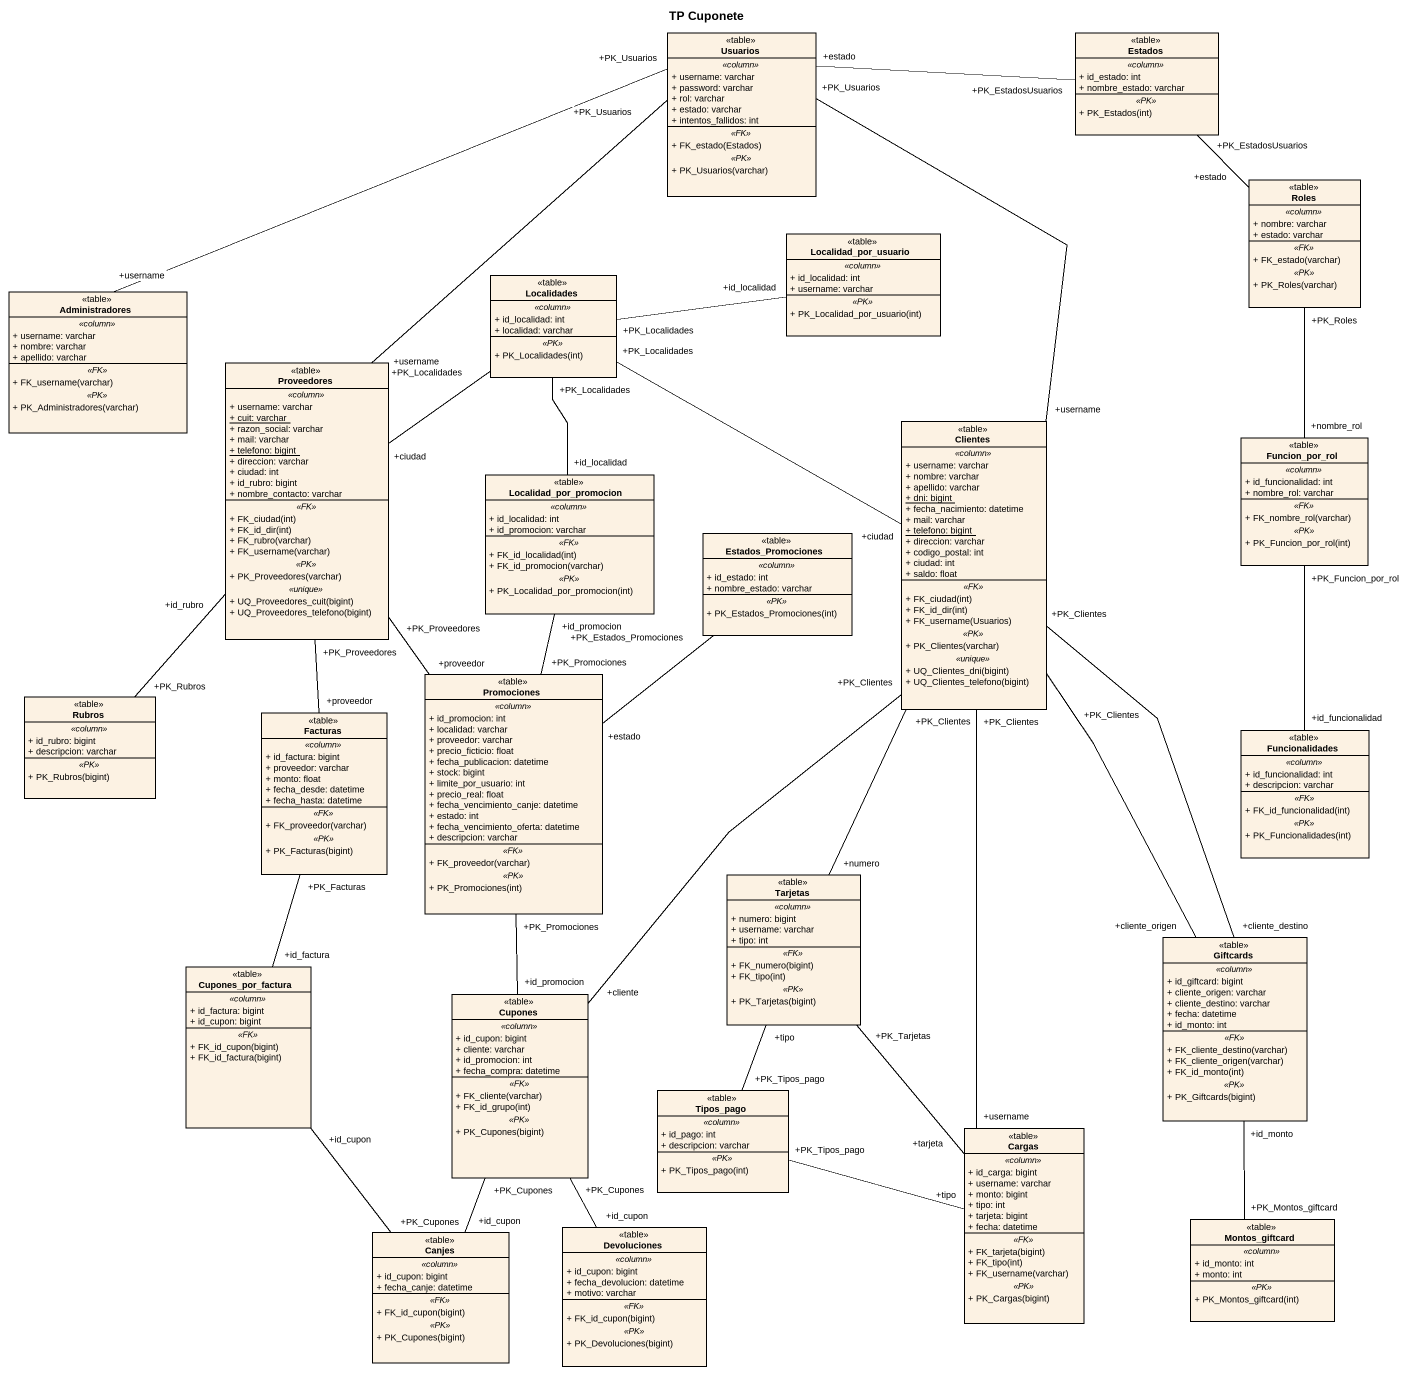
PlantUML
@startuml
title TP Cuponete
hide circle
hide empty members
skinparam classAttributeIconSize 0
class Usuarios <<table>> {
  .. <<column>> ..
  + username: varchar
  + password: varchar
  + rol: varchar
  + estado: varchar
  + intentos_fallidos: int
  .. <<FK>> ..
  + FK_estado(Estados)
  .. <<PK>> ..
  + PK_Usuarios(varchar)
}
class Estados <<table>> {
  .. <<column>> ..
  + id_estado: int
  + nombre_estado: varchar
  .. <<PK>> ..
  + PK_Estados(int)
}
class Roles <<table>> {
  .. <<column>> ..
  + nombre: varchar
  + estado: varchar
  .. <<FK>> ..
  + FK_estado(varchar)
  .. <<PK>> ..
  + PK_Roles(varchar)
}
class Localidad_por_usuario <<table>> {
  .. <<column>> ..
  + id_localidad: int
  + username: varchar
  .. <<PK>> ..
  + PK_Localidad_por_usuario(int)
}
class Administradores <<table>> {
  .. <<column>> ..
  + username: varchar
  + nombre: varchar
  + apellido: varchar
  .. <<FK>> ..
  + FK_username(varchar)
  .. <<PK>> ..
  + PK_Administradores(varchar)
}
class Localidades <<table>> {
  .. <<column>> ..
  + id_localidad: int
  + localidad: varchar
  .. <<PK>> ..
  + PK_Localidades(int)
}
class Proveedores <<table>> {
  .. <<column>> ..
  + username: varchar
  {static} + cuit: varchar
  + razon_social: varchar
  + mail: varchar
  {static} + telefono: bigint
  + direccion: varchar
  + ciudad: int
  + id_rubro: bigint
  + nombre_contacto: varchar
  .. <<FK>> ..
  + FK_ciudad(int)
  + FK_id_dir(int)
  + FK_rubro(varchar)
  + FK_username(varchar)
  .. <<PK>> ..
  + PK_Proveedores(varchar)
  .. <<unique>> ..
  + UQ_Proveedores_cuit(bigint)
  + UQ_Proveedores_telefono(bigint)
}
class Clientes <<table>> {
  .. <<column>> ..
  + username: varchar
  + nombre: varchar
  + apellido: varchar
  {static} + dni: bigint
  + fecha_nacimiento: datetime
  + mail: varchar
  {static} + telefono: bigint
  + direccion: varchar
  + codigo_postal: int
  + ciudad: int
  + saldo: float
  .. <<FK>> ..
  + FK_ciudad(int)
  + FK_id_dir(int)
  + FK_username(Usuarios)
  .. <<PK>> ..
  + PK_Clientes(varchar)
  .. <<unique>> ..
  + UQ_Clientes_dni(bigint)
  + UQ_Clientes_telefono(bigint)
}
class Funcion_por_rol <<table>> {
  .. <<column>> ..
  + id_funcionalidad: int
  + nombre_rol: varchar
  .. <<FK>> ..
  + FK_nombre_rol(varchar)
  .. <<PK>> ..
  + PK_Funcion_por_rol(int)
}
class Localidad_por_promocion <<table>> {
  .. <<column>> ..
  + id_localidad: int
  + id_promocion: varchar
  .. <<FK>> ..
  + FK_id_localidad(int)
  + FK_id_promocion(varchar)
  .. <<PK>> ..
  + PK_Localidad_por_promocion(int)
}
class Estados_Promociones <<table>> {
  .. <<column>> ..
  + id_estado: int
  + nombre_estado: varchar
  .. <<PK>> ..
  + PK_Estados_Promociones(int)
}
class Rubros <<table>> {
  .. <<column>> ..
  + id_rubro: bigint
  + descripcion: varchar
  .. <<PK>> ..
  + PK_Rubros(bigint)
}
class Promociones <<table>> {
  .. <<column>> ..
  + id_promocion: int
  + localidad: varchar
  + proveedor: varchar
  + precio_ficticio: float
  + fecha_publicacion: datetime
  + stock: bigint
  + limite_por_usuario: int
  + precio_real: float
  + fecha_vencimiento_canje: datetime
  + estado: int
  + fecha_vencimiento_oferta: datetime
  + descripcion: varchar
  .. <<FK>> ..
  + FK_proveedor(varchar)
  .. <<PK>> ..
  + PK_Promociones(int)
}
class Facturas <<table>> {
  .. <<column>> ..
  + id_factura: bigint
  + proveedor: varchar
  + monto: float
  + fecha_desde: datetime
  + fecha_hasta: datetime
  .. <<FK>> ..
  + FK_proveedor(varchar)
  .. <<PK>> ..
  + PK_Facturas(bigint)
}
class Funcionalidades <<table>> {
  .. <<column>> ..
  + id_funcionalidad: int
  + descripcion: varchar
  .. <<FK>> ..
  + FK_id_funcionalidad(int)
  .. <<PK>> ..
  + PK_Funcionalidades(int)
}
class Tarjetas <<table>> {
  .. <<column>> ..
  + numero: bigint
  + username: varchar
  + tipo: int
  .. <<FK>> ..
  + FK_numero(bigint)
  + FK_tipo(int)
  .. <<PK>> ..
  + PK_Tarjetas(bigint)
}
class Cupones_por_factura <<table>> {
  .. <<column>> ..
  + id_factura: bigint
  + id_cupon: bigint
  .. <<FK>> ..
  + FK_id_cupon(bigint)
  + FK_id_factura(bigint)
}
class Giftcards <<table>> {
  .. <<column>> ..
  + id_giftcard: bigint
  + cliente_origen: varchar
  + cliente_destino: varchar
  + fecha: datetime
  + id_monto: int
  .. <<FK>> ..
  + FK_cliente_destino(varchar)
  + FK_cliente_origen(varchar)
  + FK_id_monto(int)
  .. <<PK>> ..
  + PK_Giftcards(bigint)
}
class Cupones <<table>> {
  .. <<column>> ..
  + id_cupon: bigint
  + cliente: varchar
  + id_promocion: int
  + fecha_compra: datetime
  .. <<FK>> ..
  + FK_cliente(varchar)
  + FK_id_grupo(int)
  .. <<PK>> ..
  + PK_Cupones(bigint)
}
class Tipos_pago <<table>> {
  .. <<column>> ..
  + id_pago: int
  + descripcion: varchar
  .. <<PK>> ..
  + PK_Tipos_pago(int)
}
class Cargas <<table>> {
  .. <<column>> ..
  + id_carga: bigint
  + username: varchar
  + monto: bigint
  + tipo: int
  + tarjeta: bigint
  + fecha: datetime
  .. <<FK>> ..
  + FK_tarjeta(bigint)
  + FK_tipo(int)
  + FK_username(varchar)
  .. <<PK>> ..
  + PK_Cargas(bigint)
}
class Canjes <<table>> {
  .. <<column>> ..
  + id_cupon: bigint
  + fecha_canje: datetime
  .. <<FK>> ..
  + FK_id_cupon(bigint)
  .. <<PK>> ..
  + PK_Cupones(bigint)
}
class Devoluciones <<table>> {
  .. <<column>> ..
  + id_cupon: bigint
  + fecha_devolucion: datetime
  + motivo: varchar
  .. <<FK>> ..
  + FK_id_cupon(bigint)
  .. <<PK>> ..
  + PK_Devoluciones(bigint)
}
class Montos_giftcard <<table>> {
  .. <<column>> ..
  + id_monto: int
  + monto: int
  .. <<PK>> ..
  + PK_Montos_giftcard(int)
}
Usuarios "+estado" -right- "+PK_EstadosUsuarios" Estados
Roles "+estado" -up- "+PK_EstadosUsuarios" Estados
Localidad_por_usuario "+id_localidad" -left- "+PK_Localidades" Localidades
Administradores "+username" -right- "+PK_Usuarios" Usuarios
Proveedores "+username" -up- "+PK_Usuarios" Usuarios
Proveedores "+ciudad" -up- "+PK_Localidades" Localidades
Proveedores "+id_rubro" -- "+PK_Rubros" Rubros
Clientes "+username" -up- "+PK_Usuarios" Usuarios
Clientes "+ciudad" -left- "+PK_Localidades" Localidades
Funcion_por_rol "+nombre_rol" -up- "+PK_Roles" Roles
Localidad_por_promocion "+id_localidad" -up- "+PK_Localidades" Localidades
Localidad_por_promocion "+id_promocion" -- "+PK_Promociones" Promociones
Promociones "+proveedor" -up- "+PK_Proveedores" Proveedores
Promociones "+estado" -up- "+PK_Estados_Promociones" Estados_Promociones
Facturas "+proveedor" -up- "+PK_Proveedores" Proveedores
Funcionalidades "+id_funcionalidad" -up- "+PK_Funcion_por_rol" Funcion_por_rol
Tarjetas "+numero" -up- "+PK_Clientes" Clientes
Tarjetas "+tipo" -- "+PK_Tipos_pago" Tipos_pago
Cupones_por_factura "+id_factura" -up- "+PK_Facturas" Facturas
Cupones_por_factura "+id_cupon" -- "+PK_Cupones" Canjes
Giftcards "+cliente_origen" -up- "+PK_Clientes" Clientes
Giftcards "+cliente_destino" -up- "+PK_Clientes" Clientes
Giftcards "+id_monto" -- "+PK_Montos_giftcard" Montos_giftcard
Cupones "+cliente" -up- "+PK_Clientes" Clientes
Cupones "+id_promocion" -up- "+PK_Promociones" Promociones
Cargas "+username" -up- "+PK_Clientes" Clientes
Cargas "+tarjeta" -up- "+PK_Tarjetas" Tarjetas
Cargas "+tipo" -left- "+PK_Tipos_pago" Tipos_pago
Canjes "+id_cupon" -up- "+PK_Cupones" Cupones
Devoluciones "+id_cupon" -up- "+PK_Cupones" Cupones
@enduml
